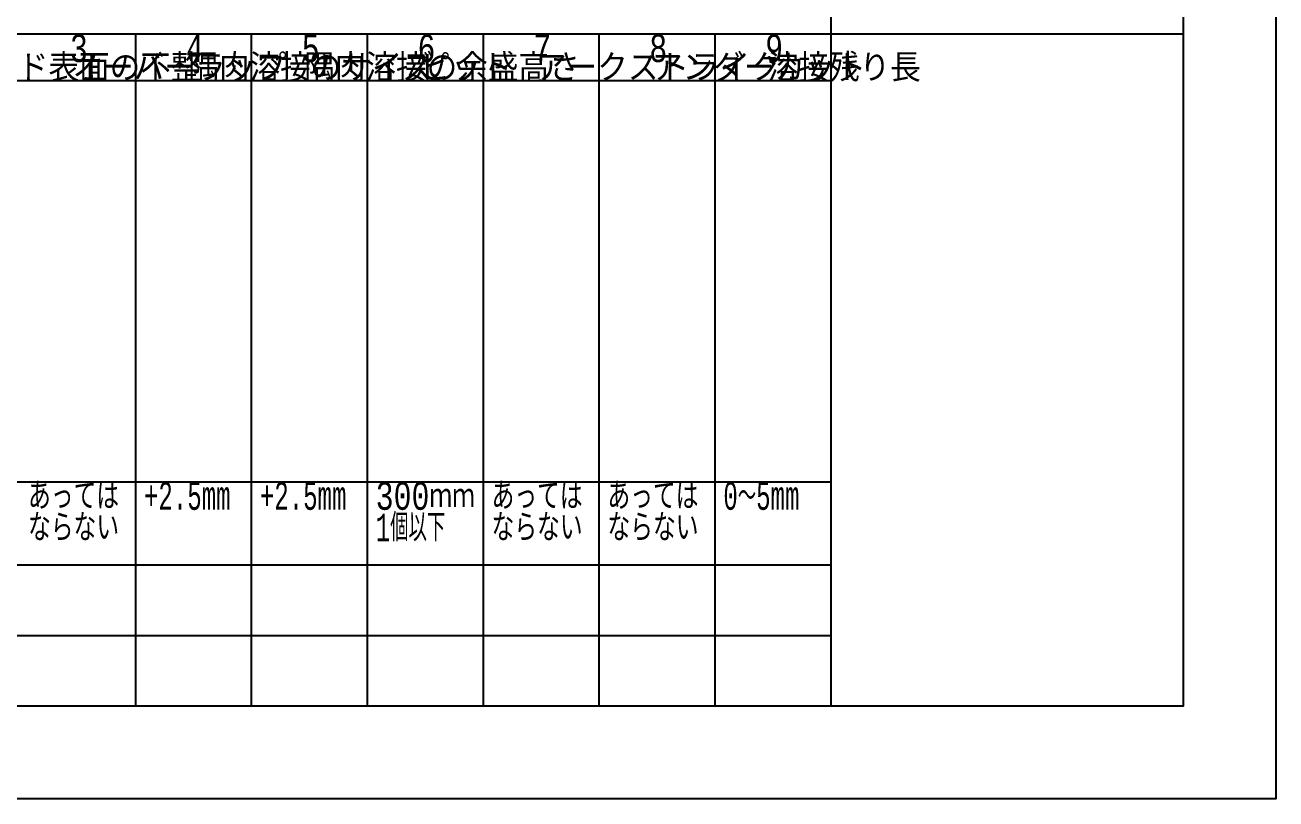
# Model space of a CAD drawing. Header units: millimetres. Extents: x -4568 to 36914, y -114 to 17788.
# Drawn here: x 13474 to 14553, y 0 to 668 of the extents above; entities that cross this region are included whole.
import ezdxf
from ezdxf.enums import TextEntityAlignment as Align

# ---------------------------------------------------------------- set-up
doc = ezdxf.new("R2010")
doc.units = ezdxf.units.MM
doc.header["$LTSCALE"] = 5
doc.layers.get('0').update_dxf_attribs({"color": 255})
doc.layers.add('寸法', color=4, linetype='Continuous')
doc.layers.add('文字', color=7, linetype='Continuous')
doc.styles.add('DLSTANDARD1', font='monotxt.shx', dxfattribs={"width": 0.6, "bigfont": 'extfont'})
doc.styles.add('TATEGAKI', font='txt', dxfattribs={"bigfont": 'bigfont.shx'})

msp = doc.modelspace()

# ---------------------------------------------------------------- linework, layer by layer
at = {"linetype": 'Continuous', "lineweight": -3}
for p, q in [((11269.183, 660), (14473.183, 660)), ((11269.183, 620), (14169.183, 620)), ((11269.183, 273.709), (14169.183, 273.709)), ((11269.183, 201.936), (14169.183, 201.936)), ((11269.183, 140.968), (14169.183, 140.968))]:
    msp.add_line(p, q, dxfattribs=at)
for points in [[(11189.183, 2376), (14553.183, 2376), (14553.183, 0), (11189.183, 0)], [(11269.183, 2296), (14473.183, 2296), (14473.183, 80), (11269.183, 80)]]:
    msp.add_lwpolyline(points, close=True, dxfattribs=at)
at = {"layer": '寸法', "linetype": 'Continuous'}
for p, q in [((14169.183, 80), (14169.183, 700)), ((13569.183, 80), (13569.183, 660)), ((13669.183, 80), (13669.183, 660)), ((13769.183, 80), (13769.183, 660)), ((13869.183, 80), (13869.183, 660)), ((13969.183, 80), (13969.183, 660)), ((14069.183, 80), (14069.183, 660))]:
    msp.add_line(p, q, dxfattribs=at)

# ---------------------------------------------------------------- texts
at = {"layer": '文字', "color": 0, "linetype": 'Continuous', "ltscale": 6, "style": 'DLSTANDARD1'}
for s, width, p in [('3', 0.74375, (13512.39, 628.574)), ('4', 0.74375, (13612.39, 628.574)), ('5', 0.74375, (13712.39, 628.574)), ('6', 0.74375, (13812.39, 628.574)), ('7', 0.74375, (13912.39, 628.574)), ('8', 0.74375, (14012.39, 628.574)), ('あっては', 0.74375, (13476.277, 242.284)), ('+2.5mm', 0.6, (13576.277, 242.284)), ('+2.5mm', 0.6, (13676.277, 242.284)), ('300ｍｍ', 0.74375, (13776.277, 242.284)), ('あっては', 0.74375, (13876.277, 242.284)), ('あっては', 0.74375, (13976.277, 242.284)), ('1個以下', 0.6, (13776.277, 215.08)), ('ならない', 0.74375, (13476.277, 215.08)), ('ならない', 0.74375, (13876.277, 215.08)), ('ならない', 0.74375, (13976.277, 215.08))]:
    msp.add_text(s, height=24, dxfattribs=dict(at, width=width)).set_placement(p, align=Align.BOTTOM_LEFT)
at = {"layer": '文字', "color": 1, "linetype": 'Continuous', "ltscale": 6, "style": 'DLSTANDARD1'}
for s, width, p in [('9', 0.74375, (14112.39, 628.574)), ('0～5mm', 0.6, (14076.277, 242.284))]:
    msp.add_text(s, height=24, dxfattribs=dict(at, width=width)).set_placement(p, align=Align.BOTTOM_LEFT)
at = {"layer": '文字', "color": 0, "linetype": 'Continuous', "ltscale": 6, "style": 'TATEGAKI'}
for s, p in [('ビード表面の不整', (13414.659, 611.673)), ('オーバーラップ', (13514.659, 611.673)), ('隅肉溶接のサイズ', (13614.659, 611.673)), ('隅肉溶接の余盛高さ', (13714.659, 611.673)), ('ピット', (13814.659, 611.673)), ('アークストライク', (13914.659, 611.673)), ('アンダーカット', (14014.659, 611.673))]:
    msp.add_text(s, height=24, dxfattribs=at).set_placement(p, align=Align.BOTTOM_LEFT)
at = {"layer": '文字', "color": 1, "linetype": 'Continuous', "ltscale": 6, "style": 'TATEGAKI'}
msp.add_text('溶接残り長', height=24, dxfattribs=at).set_placement((14114.659, 611.673), align=Align.BOTTOM_LEFT)

doc.saveas('drawing.dxf')
